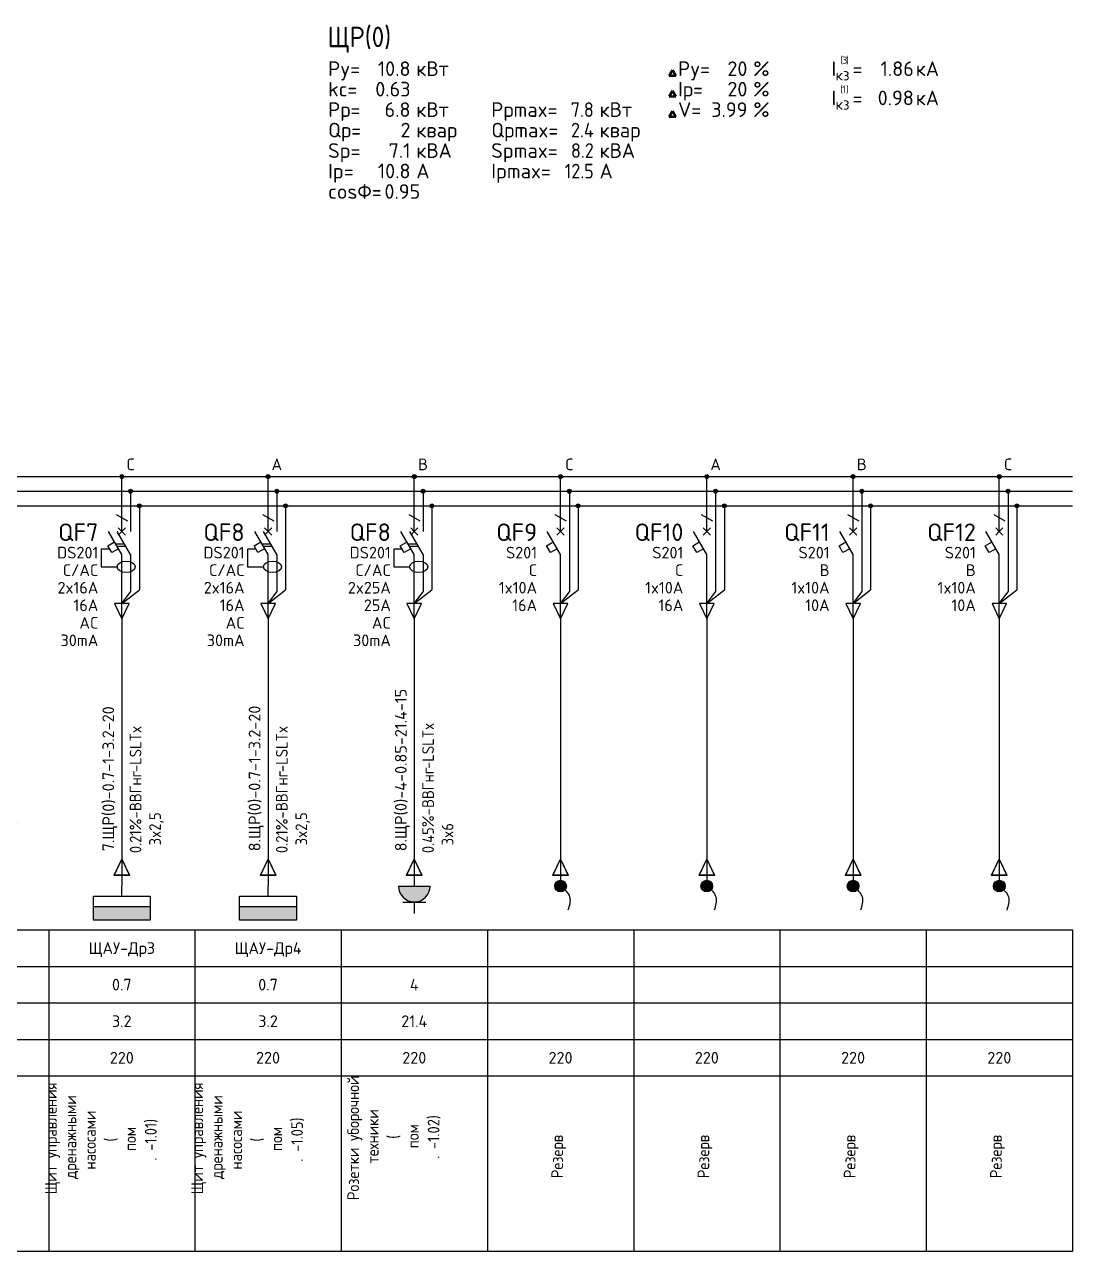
# Model space of a CAD drawing. Header units: millimetres. Extents: x -100 to 776, y -1250 to 875.
# Drawn here: x 195.9 to 375, y -250 to -40.2 of the extents above; entities that cross this region are included whole.
import ezdxf
from ezdxf.enums import TextEntityAlignment as Align

# ---------------------------------------------------------------- set-up
doc = ezdxf.new("R2010")
doc.units = ezdxf.units.MM
for name, color, linetype in [('Автомат защитный', 7, 'Continuous'), ('Принципиальная схема КТП -для ОДНОЛИНЕЙКИ', 7, 'Continuous'), ('ПРОВОДНИКИ', 7, 'Continuous')]:
    doc.layers.add(name, color=color, linetype=linetype)
doc.layers.add('ЭС АВ', color=7, linetype='Continuous', lineweight=18)
doc.layers.add('ЭС рамка', color=7, linetype='Continuous', lineweight=18)
doc.styles.add('GOST A', font='isocpeur.ttf', dxfattribs={"width": 0.9})

# ---------------------------------------------------------------- blocks, each defined once
blk = doc.blocks.new('DBData')
at = {"lineweight": 50}
for p, q in [((56.09, 21), (56.65, 21.97)), ((56.09, 21), (57.21, 21)), ((57.21, 21), (56.65, 21.97)), ((56.09, 17.5), (56.65, 18.47)), ((56.09, 17.5), (57.21, 17.5)), ((57.21, 17.5), (56.65, 18.47)), ((56.09, 14), (56.65, 14.97)), ((57.21, 14), (56.65, 14.97)), ((56.09, 14), (57.21, 14))]:
    blk.add_line(p, q, dxfattribs=at)
at = {"style": 'GOST A'}
for s, height, p in [('Py=', 2.5, (-2.23, 21)), ('кВт', 2.5, (12.85, 21)), ('Py=', 2.5, (57.59, 21)), ('%%%', 2.5, (70.44, 21)), ('I', 2.5, (83.82, 21)), ('(', 1.25, (85.3, 23.08)), ('3', 1.25, (85.64, 23.08)), (')', 1.25, (86.31, 23.08)), ('кА', 2.5, (98.22, 21)), ('кз', 1.875, (84.49, 20.23)), ('=', 2.5, (87.41, 21)), ('kc=', 2.5, (-2.23, 17.5)), ('Iр=', 2.5, (57.59, 17.5)), ('%%%', 2.5, (70.44, 17.5)), ('(', 1.25, (85.3, 18.08)), ('1', 1.25, (85.64, 18.09)), (')', 1.25, (86.31, 18.08)), ('I', 2.5, (83.82, 16)), ('кз', 1.875, (84.49, 15.23)), ('=', 2.5, (87.41, 16)), ('кА', 2.5, (98.22, 16)), ('Pр=', 2.5, (-2.23, 14)), ('кВт', 2.5, (12.85, 14)), ('Pрmax=', 2.5, (25.66, 14)), ('кВт', 2.5, (44.17, 14)), ('V=', 2.5, (57.59, 14)), ('%%%', 2.5, (70.44, 14)), ('Qр=', 2.5, (-2.23, 10.5)), ('Qрmax=', 2.5, (25.66, 10.5)), ('квар', 2.5, (12.85, 10.5)), ('квар', 2.5, (44.17, 10.5)), ('Sp=', 2.5, (-2.23, 7)), ('кВА', 2.5, (12.85, 7)), ('Spmax=', 2.5, (25.66, 7)), ('кВА', 2.5, (44.17, 7)), ('Ip=', 2.5, (-2.23, 3.5)), ('А', 2.5, (12.85, 3.5)), ('Ipmax=', 2.5, (25.66, 3.5)), ('А', 2.5, (44.17, 3.5)), ('cosФ=', 2.5, (-2.23, 0))]:
    blk.add_text(s, height=height, dxfattribs=at).set_placement(p)
at = {"style": 'GOST A', "width": 0.9}
blk.add_attdef('DBNAME', (-2.32, 25.93), '', height=3.5, dxfattribs=at)
at = {"style": 'GOST A'}
for tag, p in [('INSTALLEDACTIVEPOWER', (11.85, 21)), ('DPY', (69.44, 21)), ('CURRENT3', (97.89, 21)), ('MAXFACTOR', (11.85, 17.5)), ('DIR', (69.44, 17.5)), ('CURRENT1', (97.89, 16)), ('RATEDACTIVEPOWER', (11.85, 14)), ('VOLTAGE', (69.44, 14)), ('RATEDREACTIVEPOWER', (11.85, 10.5)), ('RATEDFULLPOWER', (11.85, 7)), ('RATEDCURRENT', (11.85, 3.5))]:
    blk.add_attdef(tag, text='', height=2.5, dxfattribs=at).set_placement(p, align=Align.RIGHT)
at = {"lineweight": 0, "style": 'GOST A', "width": 0.9}
for tag, p in [('RATEDACTIVEPOWERMAX', (43.18, 14)), ('RATEDREACTIVEPOWERMAX', (43.18, 10.5)), ('RATEDFULLPOWERMAX', (43.18, 7)), ('RATEDCURRENTMAX', (43.18, 3.49))]:
    blk.add_attdef(tag, text='', height=2.5, dxfattribs=at).set_placement(p, align=Align.RIGHT)
at = {"style": 'GOST A'}
blk.add_attdef('POWERFACTOR', (7.4, 0), '', height=2.5, dxfattribs=at)
blk = doc.blocks.new('*U23')
h = blk.add_hatch(color=256)
h.dxf.hatch_style = 1
edge = h.paths.add_edge_path()
edge.add_ellipse((12.5, 132.5), major_axis=(0, 0.333), ratio=1, start_angle=0, end_angle=360)
h = blk.add_hatch(color=256)
h.dxf.hatch_style = 1
edge = h.paths.add_edge_path()
edge.add_ellipse((14, 130), major_axis=(0, 0.333), ratio=1, start_angle=0, end_angle=360)
h = blk.add_hatch(color=256)
h.dxf.hatch_style = 1
edge = h.paths.add_edge_path()
edge.add_ellipse((15.5, 127.5), major_axis=(0, 0.333), ratio=1, start_angle=0, end_angle=360)
at = {"lineweight": 30}
for p, q in [((14, 129.67), (14, 123.11)), ((15.5, 127.17), (15.5, 113.13)), ((11.44, 121), (12.94, 121)), ((11.68, 120.58), (13.18, 120.58)), ((14, 119.17), (14, 112.8)), ((0, 55), (25, 55)), ((0, 55), (0, 0)), ((25, 55), (25, 0)), ((0, 48.75), (25, 48.75)), ((0, 42.5), (25, 42.5)), ((0, 36.25), (25, 36.25))]:
    blk.add_line(p, q, dxfattribs=at)
at = {"layer": 'Автомат защитный', "lineweight": 30}
for p, q in [((12.5, 123.11), (12.5, 132.17)), ((11.54, 126.04), (13.46, 124.93)), ((12.5, 119.17), (10.22, 123.11)), ((14, 119.17), (11.72, 123.11)), ((10.43, 120.08), (8.99, 120.08)), ((8.99, 120.08), (8.99, 117.08)), ((10.1, 120.66), (11.26, 121.32)), ((10.77, 119.5), (10.1, 120.66)), ((11.92, 120.17), (10.77, 119.5)), ((12.5, 108.54), (12.5, 119.17)), ((8.99, 117.08), (11.7, 117.08))]:
    blk.add_line(p, q, dxfattribs=at)
blk.add_ellipse((12.5, 132.5), major_axis=(0, 0.333), ratio=1, start_param=-1.570796, end_param=4.712389, dxfattribs=at)
at = {"layer": 'Автомат защитный', "lineweight": 30, "extrusion": (0, 0, -1)}
blk.add_ellipse((13.25, 117.08), major_axis=(1.55, 0), ratio=0.633538, start_param=-1.570796, end_param=4.712389, dxfattribs=at)
at = {"layer": 'Принципиальная схема КТП -для ОДНОЛИНЕЙКИ', "lineweight": 30}
for p, q in [((12.5, 108.54), (12.5, 99.73)), ((11.19, 64.32), (12.5, 67.06)), ((12.5, 67.06), (13.81, 64.32)), ((13.81, 64.32), (11.19, 64.32)), ((12.5, 64.32), (12.5, 62.5))]:
    blk.add_line(p, q, dxfattribs=at)
at = {"layer": 'ПРОВОДНИКИ', "lineweight": 30}
for p, q in [((12.5, 110.81), (15.5, 113.13)), ((12.5, 110.81), (14, 112.8)), ((13.75, 110.81), (11.25, 110.81)), ((11.25, 110.81), (12.5, 108.2)), ((12.5, 108.2), (13.75, 110.81)), ((11.19, 64.31), (12.5, 67.06)), ((12.5, 67.06), (13.81, 64.31)), ((13.81, 64.31), (11.19, 64.31))]:
    blk.add_line(p, q, dxfattribs=at)
at = {"layer": 'ПРОВОДНИКИ', "lineweight": 30, "ltscale": 100}
blk.add_line((12.5, 99.73), (12.5, 64.32), dxfattribs=at)
at = {"layer": 'ПРОВОДНИКИ', "color": 7, "linetype": 'Continuous', "lineweight": 30}
for centre in [(14, 130), (15.5, 127.5), (15.5, 127.5)]:
    blk.add_ellipse(centre, major_axis=(0, 0.333), ratio=1, start_param=-1.570796, end_param=4.712389, dxfattribs=at)
at = {"layer": 'ЭС АВ', "color": 7, "lineweight": 30}
for q in [(11.88, 123.74), (11.88, 122.49), (13.12, 123.74), (13.12, 122.49)]:
    blk.add_line((12.5, 123.11), q, dxfattribs=at)
at = {"layer": 'ЭС рамка', "color": 7, "linetype": 'Continuous', "lineweight": 30}
for p, q in [((0, 132.5), (12.17, 132.5)), ((12.83, 132.5), (25, 132.5))]:
    blk.add_line(p, q, dxfattribs=at)
at = {"layer": 'ЭС рамка', "color": 5, "linetype": 'Continuous', "lineweight": 30}
for p, q in [((0, 130), (13.67, 130)), ((14.33, 130), (25, 130))]:
    blk.add_line(p, q, dxfattribs=at)
at = {"layer": 'ЭС рамка', "color": 94, "linetype": 'Continuous', "lineweight": 30}
for p, q in [((0, 127.5), (15.17, 127.5)), ((15.83, 127.5), (25, 127.5))]:
    blk.add_line(p, q, dxfattribs=at)
at = {"layer": 'ЭС рамка', "lineweight": 30}
for p, q in [((25, 30), (0, 30)), ((25, 0), (0, 0))]:
    blk.add_line(p, q, dxfattribs=at)
at = {"style": 'GOST A'}
for tag, p in [('LABEL', (12.5, 51.88)), ('INSTALLEDPOWER', (12.5, 45.63)), ('CURRENT', (12.5, 39.37)), ('VOLTAGE', (12.5, 33.13))]:
    blk.add_attdef(tag, text='', height=2, dxfattribs=at).set_placement(p, align=Align.MIDDLE_CENTER)
blk.add_attdef('TEXT', text='', height=2, rotation=90, dxfattribs=at).set_placement((12.5, 15), align=Align.MIDDLE_CENTER)
at = {"layer": 'Автомат защитный', "style": 'GOST A'}
blk.add_attdef('PHASE', text='', height=2, dxfattribs=at).set_placement((14, 134.59), align=Align.MIDDLE_CENTER)
for tag, height, p in [('NUMBER', 3, (8.49, 122.99)), ('SWITCHTYPE', 2, (8.49, 119.5)), ('SWITCHRELEASE', 2, (8.49, 116.5)), ('SWITCHNOMINALCURRENT', 2, (8.49, 113.5)), ('SWITCHRELEASECURRENT', 2, (8.49, 110.5)), ('RCDTYPE', 2, (8.49, 107.5)), ('RCDSETPOINT', 2, (8.49, 104.5))]:
    blk.add_attdef(tag, text='', height=height, dxfattribs=at).set_placement(p, align=Align.MIDDLE_RIGHT)
blk.add_attdef('LINE_A', text='', height=2, rotation=90, dxfattribs=at).set_placement((10.19, 68.43), align=Align.MIDDLE_LEFT)
blk.add_attdef('LINE_B', text='', height=2, rotation=90, dxfattribs=at).set_placement((13.85, 68.43), align=Align.TOP_LEFT)
blk = doc.blocks.new('*U15')
h = blk.add_hatch(color=256)
h.dxf.hatch_style = 1
h.paths.add_polyline_path([(-4.86, -3.51), (-4.86, -5.83), (4.86, -5.83), (4.86, -3.51)])
at = {"linetype": 'ByBlock', "lineweight": 30}
blk.add_line((0, -1.75), (0, 0), dxfattribs=at)
at = {"lineweight": 30}
blk.add_line((-4.86, -3.51), (4.86, -3.51), dxfattribs=at)
at = {"linetype": 'ByBlock', "lineweight": 30}
blk.add_lwpolyline([(-4.86, -1.75), (4.86, -1.75), (4.86, -5.83), (-4.86, -5.83)], close=True, dxfattribs=at)
blk = doc.blocks.new('*U24')
at = {"linetype": 'ByBlock', "lineweight": 30, "ltscale": 0.01}
h = blk.add_hatch(color=256, dxfattribs=at)
h.dxf.hatch_style = 1
h.paths.add_polyline_path([(2.72, -0.02), (-2.73, -0.02, 1)])
at = {"linetype": 'ByBlock', "lineweight": 30}
blk.add_line((-2.73, -0.02), (2.72, -0.02), dxfattribs=at)
at = {"linetype": 'ByBlock', "lineweight": 30, "ltscale": 200}
for p, q in [((-1.98, -2.75), (0, -2.75)), ((0, -2.75), (0, -4.73)), ((0, -2.75), (1.98, -2.75))]:
    blk.add_line(p, q, dxfattribs=at)
blk.add_arc((0, -0.02), 2.72, 180, 0, dxfattribs=at)
blk = doc.blocks.new('*U18')
h = blk.add_hatch(color=256)
h.dxf.hatch_style = 1
edge = h.paths.add_edge_path()
edge.add_ellipse((12.5, 132.5), major_axis=(0, 0.333), ratio=1, start_angle=0, end_angle=360)
h = blk.add_hatch(color=256)
h.dxf.hatch_style = 1
edge = h.paths.add_edge_path()
edge.add_ellipse((14, 130), major_axis=(0, 0.333), ratio=1, start_angle=0, end_angle=360)
h = blk.add_hatch(color=256)
h.dxf.hatch_style = 1
edge = h.paths.add_edge_path()
edge.add_ellipse((15.5, 127.5), major_axis=(0, 0.333), ratio=1, start_angle=0, end_angle=360)
at = {"lineweight": 30}
for p, q in [((14, 129.67), (14, 123.11)), ((15.5, 127.17), (15.5, 113.13)), ((14, 123.11), (14, 112.8)), ((0, 55), (25, 55)), ((0, 55), (0, 0)), ((25, 55), (25, 0)), ((0, 48.75), (25, 48.75)), ((0, 42.5), (25, 42.5)), ((0, 36.25), (25, 36.25))]:
    blk.add_line(p, q, dxfattribs=at)
at = {"layer": 'Автомат защитный', "lineweight": 30}
for p, q in [((12.5, 123.11), (12.5, 132.17)), ((11.54, 126.04), (13.46, 124.93)), ((12.5, 119.17), (10.22, 123.11)), ((10.1, 120.66), (11.26, 121.32)), ((10.77, 119.5), (10.1, 120.66)), ((11.92, 120.17), (10.77, 119.5)), ((12.5, 108.54), (12.5, 119.17))]:
    blk.add_line(p, q, dxfattribs=at)
blk.add_ellipse((12.5, 132.5), major_axis=(0, 0.333), ratio=1, start_param=-1.570796, end_param=4.712389, dxfattribs=at)
at = {"layer": 'Принципиальная схема КТП -для ОДНОЛИНЕЙКИ', "lineweight": 30}
for p, q in [((12.5, 108.54), (12.5, 99.73)), ((11.19, 64.32), (12.5, 67.06)), ((12.5, 67.06), (13.81, 64.32)), ((13.81, 64.32), (11.19, 64.32)), ((12.5, 64.32), (12.5, 62.5))]:
    blk.add_line(p, q, dxfattribs=at)
at = {"layer": 'ПРОВОДНИКИ', "lineweight": 30}
for p, q in [((12.5, 110.81), (15.5, 113.13)), ((12.5, 110.81), (14, 112.8)), ((13.75, 110.81), (11.25, 110.81)), ((11.25, 110.81), (12.5, 108.2)), ((12.5, 108.2), (13.75, 110.81)), ((11.19, 64.31), (12.5, 67.06)), ((12.5, 67.06), (13.81, 64.31)), ((13.81, 64.31), (11.19, 64.31))]:
    blk.add_line(p, q, dxfattribs=at)
at = {"layer": 'ПРОВОДНИКИ', "lineweight": 30, "ltscale": 100}
blk.add_line((12.5, 99.73), (12.5, 64.32), dxfattribs=at)
at = {"layer": 'ПРОВОДНИКИ', "color": 7, "linetype": 'Continuous', "lineweight": 30}
for centre in [(14, 130), (15.5, 127.5), (15.5, 127.5)]:
    blk.add_ellipse(centre, major_axis=(0, 0.333), ratio=1, start_param=-1.570796, end_param=4.712389, dxfattribs=at)
at = {"layer": 'ЭС АВ', "color": 7, "lineweight": 30}
for q in [(11.88, 123.74), (11.88, 122.49), (13.12, 123.74), (13.12, 122.49)]:
    blk.add_line((12.5, 123.11), q, dxfattribs=at)
at = {"layer": 'ЭС рамка', "color": 7, "linetype": 'Continuous', "lineweight": 30}
for p, q in [((0, 132.5), (12.17, 132.5)), ((12.83, 132.5), (25, 132.5))]:
    blk.add_line(p, q, dxfattribs=at)
at = {"layer": 'ЭС рамка', "color": 5, "linetype": 'Continuous', "lineweight": 30}
for p, q in [((0, 130), (13.67, 130)), ((14.33, 130), (25, 130))]:
    blk.add_line(p, q, dxfattribs=at)
at = {"layer": 'ЭС рамка', "color": 94, "linetype": 'Continuous', "lineweight": 30}
for p, q in [((0, 127.5), (15.17, 127.5)), ((15.83, 127.5), (25, 127.5))]:
    blk.add_line(p, q, dxfattribs=at)
at = {"layer": 'ЭС рамка', "lineweight": 30}
for p, q in [((25, 30), (0, 30)), ((25, 0), (0, 0))]:
    blk.add_line(p, q, dxfattribs=at)
at = {"style": 'GOST A'}
for tag, p in [('LABEL', (12.5, 51.88)), ('INSTALLEDPOWER', (12.5, 45.63)), ('CURRENT', (12.5, 39.37)), ('VOLTAGE', (12.5, 33.13))]:
    blk.add_attdef(tag, text='', height=2, dxfattribs=at).set_placement(p, align=Align.MIDDLE_CENTER)
blk.add_attdef('TEXT', text='', height=2, rotation=90, dxfattribs=at).set_placement((12.5, 15), align=Align.MIDDLE_CENTER)
at = {"layer": 'Автомат защитный', "style": 'GOST A'}
blk.add_attdef('PHASE', text='', height=2, dxfattribs=at).set_placement((14, 134.59), align=Align.MIDDLE_CENTER)
for tag, height, p in [('NUMBER', 3, (8.49, 122.99)), ('SWITCHTYPE', 2, (8.49, 119.5)), ('SWITCHRELEASE', 2, (8.49, 116.5)), ('SWITCHNOMINALCURRENT', 2, (8.49, 113.5)), ('SWITCHRELEASECURRENT', 2, (8.49, 110.5)), ('RCDTYPE', 2, (8.49, 107.5)), ('RCDSETPOINT', 2, (8.49, 104.5))]:
    blk.add_attdef(tag, text='', height=height, dxfattribs=at).set_placement(p, align=Align.MIDDLE_RIGHT)
blk.add_attdef('LINE_A', text='', height=2, rotation=90, dxfattribs=at).set_placement((10.19, 68.43), align=Align.MIDDLE_LEFT)
blk.add_attdef('LINE_B', text='', height=2, rotation=90, dxfattribs=at).set_placement((13.85, 68.43), align=Align.TOP_LEFT)
blk = doc.blocks.new('*U22')
at = {"linetype": 'ByBlock', "lineweight": 30}
h = blk.add_hatch(color=256, dxfattribs=at)
h.paths.add_polyline_path([(-0.4, 0.9, -0.414214), (0.92, 0.37), (0, -0.02)])
h.paths.add_polyline_path([(0.92, 0.37, -0.101228), (1, -0.02, -0.30039), (0.39, -0.94), (0, -0.02)])
h.paths.add_polyline_path([(-0.4, 0.9), (0.39, -0.94, -0.538), (-1, -0.02, -0.30039)])
blk.add_circle((0, -0.02), 1, dxfattribs=at)
blk.add_spline([(0, 0), (1.55, -1.88), (1.27, -4.16)], degree=3, dxfattribs=at)

msp = doc.modelspace()

# ---------------------------------------------------------------- block references
at = {"lineweight": 0}
msp.add_blockref('DBData', (250, -70), dxfattribs=at).add_auto_attribs({'INSTALLEDACTIVEPOWER': '10.8', 'MAXFACTOR': '0.63', 'RATEDACTIVEPOWER': '6.8', 'RATEDREACTIVEPOWER': '2', 'RATEDFULLPOWER': '7.1', 'RATEDCURRENT': '10.8', 'POWERFACTOR': '0.95', 'CURRENT1': '0.98', 'CURRENT3': '1.86', 'DIR': '20', 'VOLTAGE': '3.99', 'DPY': '20', 'DBNAME': 'ЩР(0)', 'RATEDREACTIVEPOWERMAX': '2.4', 'RATEDACTIVEPOWERMAX': '7.8', 'RATEDFULLPOWERMAX': '8.2', 'RATEDCURRENTMAX': '12.5'})
ref = msp.add_blockref('*U23', (175, -250), dxfattribs=at)
ref.add_attrib('LABEL', 'ЩАУ-Др2', dxfattribs={"height": 2, "style": 'GOST A'}).set_placement((187.5, -198.125), align=Align.MIDDLE_CENTER)
ref.add_attrib('INSTALLEDPOWER', '0.7', dxfattribs={"height": 2, "style": 'GOST A'}).set_placement((187.5, -204.375), align=Align.MIDDLE_CENTER)
ref.add_attrib('CURRENT', '3.2', dxfattribs={"height": 2, "style": 'GOST A'}).set_placement((187.5, -210.625), align=Align.MIDDLE_CENTER)
ref.add_attrib('VOLTAGE', '220', dxfattribs={"height": 2, "style": 'GOST A'}).set_placement((187.5, -216.875), align=Align.MIDDLE_CENTER)
ref.add_attrib('LINE_A', '6.ЩР(0)-0.7-1-3.2-15', dxfattribs={"layer": 'Автомат защитный', "height": 2, "rotation": 90, "style": 'GOST A'}).set_placement((185.194, -181.572), align=Align.MIDDLE_LEFT)
ref.add_attrib('LINE_B_001', '0.16%%%-', (190.852, -181.881), dxfattribs={"layer": 'Автомат защитный', "height": 2, "rotation": 90, "style": 'GOST A', "width": 0.9})
ref.add_attrib('PHASE', 'B', dxfattribs={"layer": 'Автомат защитный', "height": 2, "style": 'GOST A'}).set_placement((189, -115.409), align=Align.MIDDLE_CENTER)
ref.add_attrib('NUMBER', 'QF6', dxfattribs={"layer": 'Автомат защитный', "height": 3, "style": 'GOST A'}).set_placement((183.489, -127.013), align=Align.MIDDLE_RIGHT)
ref.add_attrib('SWITCHTYPE', 'DS201', dxfattribs={"layer": 'Автомат защитный', "height": 2, "style": 'GOST A'}).set_placement((183.489, -130.5), align=Align.MIDDLE_RIGHT)
ref.add_attrib('SWITCHRELEASE', 'С/AC', dxfattribs={"layer": 'Автомат защитный', "height": 2, "style": 'GOST A'}).set_placement((183.489, -133.5), align=Align.MIDDLE_RIGHT)
ref.add_attrib('SWITCHNOMINALCURRENT', '2x16А', dxfattribs={"layer": 'Автомат защитный', "height": 2, "style": 'GOST A'}).set_placement((183.489, -136.5), align=Align.MIDDLE_RIGHT)
ref.add_attrib('SWITCHRELEASECURRENT', '16А', dxfattribs={"layer": 'Автомат защитный', "height": 2, "style": 'GOST A'}).set_placement((183.489, -139.5), align=Align.MIDDLE_RIGHT)
ref.add_attrib('RCDSETPOINT', '30mA', dxfattribs={"layer": 'Автомат защитный', "height": 2, "style": 'GOST A'}).set_placement((183.489, -145.5), align=Align.MIDDLE_RIGHT)
ref.add_attrib('RCDTYPE', 'AC', dxfattribs={"layer": 'Автомат защитный', "height": 2, "style": 'GOST A'}).set_placement((183.489, -142.5), align=Align.MIDDLE_RIGHT)
ref.add_attrib('TEXT_001', 'Щит управления', (176.391, -240.224), dxfattribs={"height": 2, "rotation": 90, "style": 'GOST A', "width": 0.9})
ref.add_attrib('LINE_B_002', 'ВВГнг', (190.852, -174.681), dxfattribs={"layer": 'Автомат защитный', "height": 2, "rotation": 90, "style": 'GOST A', "width": 0.9})
ref.add_attrib('LINE_B_003', '-LSLTx', (190.852, -168.021), dxfattribs={"layer": 'Автомат защитный', "height": 2, "rotation": 90, "style": 'GOST A', "width": 0.9})
ref.add_attrib('LINE_B_004', ' 3x2,5', (194.185, -181.701), dxfattribs={"layer": 'Автомат защитный', "height": 2, "rotation": 90, "style": 'GOST A', "width": 0.9})
ref.add_attrib('TEXT_002', 'дренажными', (179.725, -237.614), dxfattribs={"height": 2, "rotation": 90, "style": 'GOST A', "width": 0.9})
ref.add_attrib('TEXT_003', 'насосами', (183.058, -235.994), dxfattribs={"height": 2, "rotation": 90, "style": 'GOST A', "width": 0.9})
ref.add_attrib('TEXT_004', '(', (186.591, -231.224), dxfattribs={"height": 2, "rotation": 90, "style": 'GOST A', "width": 0.9})
ref.add_attrib('TEXT_005', 'пом', (189.925, -232.844), dxfattribs={"height": 2, "rotation": 90, "style": 'GOST A', "width": 0.9})
ref.add_attrib('TEXT_006', '. -1.03)', (193.458, -234.644), dxfattribs={"height": 2, "rotation": 90, "style": 'GOST A', "width": 0.9})
ref = msp.add_blockref('*U23', (200, -250), dxfattribs=at)
ref.add_attrib('LABEL', 'ЩАУ-Др3', dxfattribs={"height": 2, "style": 'GOST A'}).set_placement((212.5, -198.125), align=Align.MIDDLE_CENTER)
ref.add_attrib('INSTALLEDPOWER', '0.7', dxfattribs={"height": 2, "style": 'GOST A'}).set_placement((212.5, -204.375), align=Align.MIDDLE_CENTER)
ref.add_attrib('CURRENT', '3.2', dxfattribs={"height": 2, "style": 'GOST A'}).set_placement((212.5, -210.625), align=Align.MIDDLE_CENTER)
ref.add_attrib('VOLTAGE', '220', dxfattribs={"height": 2, "style": 'GOST A'}).set_placement((212.5, -216.875), align=Align.MIDDLE_CENTER)
ref.add_attrib('LINE_A', '7.ЩР(0)-0.7-1-3.2-20', dxfattribs={"layer": 'Автомат защитный', "height": 2, "rotation": 90, "style": 'GOST A'}).set_placement((210.194, -181.572), align=Align.MIDDLE_LEFT)
ref.add_attrib('LINE_B_001', '0.21%%%-', (215.852, -181.881), dxfattribs={"layer": 'Автомат защитный', "height": 2, "rotation": 90, "style": 'GOST A', "width": 0.9})
ref.add_attrib('PHASE', 'C', dxfattribs={"layer": 'Автомат защитный', "height": 2, "style": 'GOST A'}).set_placement((214, -115.409), align=Align.MIDDLE_CENTER)
ref.add_attrib('NUMBER', 'QF7', dxfattribs={"layer": 'Автомат защитный', "height": 3, "style": 'GOST A'}).set_placement((208.489, -127.013), align=Align.MIDDLE_RIGHT)
ref.add_attrib('SWITCHTYPE', 'DS201', dxfattribs={"layer": 'Автомат защитный', "height": 2, "style": 'GOST A'}).set_placement((208.489, -130.5), align=Align.MIDDLE_RIGHT)
ref.add_attrib('SWITCHRELEASE', 'С/AC', dxfattribs={"layer": 'Автомат защитный', "height": 2, "style": 'GOST A'}).set_placement((208.489, -133.5), align=Align.MIDDLE_RIGHT)
ref.add_attrib('SWITCHNOMINALCURRENT', '2x16А', dxfattribs={"layer": 'Автомат защитный', "height": 2, "style": 'GOST A'}).set_placement((208.489, -136.5), align=Align.MIDDLE_RIGHT)
ref.add_attrib('SWITCHRELEASECURRENT', '16А', dxfattribs={"layer": 'Автомат защитный', "height": 2, "style": 'GOST A'}).set_placement((208.489, -139.5), align=Align.MIDDLE_RIGHT)
ref.add_attrib('RCDSETPOINT', '30mA', dxfattribs={"layer": 'Автомат защитный', "height": 2, "style": 'GOST A'}).set_placement((208.489, -145.5), align=Align.MIDDLE_RIGHT)
ref.add_attrib('RCDTYPE', 'AC', dxfattribs={"layer": 'Автомат защитный', "height": 2, "style": 'GOST A'}).set_placement((208.489, -142.5), align=Align.MIDDLE_RIGHT)
ref.add_attrib('TEXT_001', 'Щит управления', (201.391, -240.224), dxfattribs={"height": 2, "rotation": 90, "style": 'GOST A', "width": 0.9})
ref.add_attrib('LINE_B_002', 'ВВГнг', (215.852, -174.681), dxfattribs={"layer": 'Автомат защитный', "height": 2, "rotation": 90, "style": 'GOST A', "width": 0.9})
ref.add_attrib('LINE_B_003', '-LSLTx', (215.852, -168.021), dxfattribs={"layer": 'Автомат защитный', "height": 2, "rotation": 90, "style": 'GOST A', "width": 0.9})
ref.add_attrib('LINE_B_004', ' 3x2,5', (219.185, -181.701), dxfattribs={"layer": 'Автомат защитный', "height": 2, "rotation": 90, "style": 'GOST A', "width": 0.9})
ref.add_attrib('TEXT_002', 'дренажными', (204.725, -237.614), dxfattribs={"height": 2, "rotation": 90, "style": 'GOST A', "width": 0.9})
ref.add_attrib('TEXT_003', 'насосами', (208.058, -235.994), dxfattribs={"height": 2, "rotation": 90, "style": 'GOST A', "width": 0.9})
ref.add_attrib('TEXT_004', '(', (211.591, -231.224), dxfattribs={"height": 2, "rotation": 90, "style": 'GOST A', "width": 0.9})
ref.add_attrib('TEXT_005', 'пом', (214.925, -232.844), dxfattribs={"height": 2, "rotation": 90, "style": 'GOST A', "width": 0.9})
ref.add_attrib('TEXT_006', '. -1.01)', (218.458, -234.464), dxfattribs={"height": 2, "rotation": 90, "style": 'GOST A', "width": 0.9})
ref = msp.add_blockref('*U23', (225, -250), dxfattribs=at)
ref.add_attrib('LABEL', 'ЩАУ-Др4', dxfattribs={"height": 2, "style": 'GOST A'}).set_placement((237.5, -198.125), align=Align.MIDDLE_CENTER)
ref.add_attrib('INSTALLEDPOWER', '0.7', dxfattribs={"height": 2, "style": 'GOST A'}).set_placement((237.5, -204.375), align=Align.MIDDLE_CENTER)
ref.add_attrib('CURRENT', '3.2', dxfattribs={"height": 2, "style": 'GOST A'}).set_placement((237.5, -210.625), align=Align.MIDDLE_CENTER)
ref.add_attrib('VOLTAGE', '220', dxfattribs={"height": 2, "style": 'GOST A'}).set_placement((237.5, -216.875), align=Align.MIDDLE_CENTER)
ref.add_attrib('LINE_A', '8.ЩР(0)-0.7-1-3.2-20', dxfattribs={"layer": 'Автомат защитный', "height": 2, "rotation": 90, "style": 'GOST A'}).set_placement((235.194, -181.572), align=Align.MIDDLE_LEFT)
ref.add_attrib('LINE_B_001', '0.21%%%-', (240.852, -181.881), dxfattribs={"layer": 'Автомат защитный', "height": 2, "rotation": 90, "style": 'GOST A', "width": 0.9})
ref.add_attrib('PHASE', 'A', dxfattribs={"layer": 'Автомат защитный', "height": 2, "style": 'GOST A'}).set_placement((239, -115.409), align=Align.MIDDLE_CENTER)
ref.add_attrib('NUMBER', 'QF8', dxfattribs={"layer": 'Автомат защитный', "height": 3, "style": 'GOST A'}).set_placement((233.489, -127.013), align=Align.MIDDLE_RIGHT)
ref.add_attrib('SWITCHTYPE', 'DS201', dxfattribs={"layer": 'Автомат защитный', "height": 2, "style": 'GOST A'}).set_placement((233.489, -130.5), align=Align.MIDDLE_RIGHT)
ref.add_attrib('SWITCHRELEASE', 'С/AC', dxfattribs={"layer": 'Автомат защитный', "height": 2, "style": 'GOST A'}).set_placement((233.489, -133.5), align=Align.MIDDLE_RIGHT)
ref.add_attrib('SWITCHNOMINALCURRENT', '2x16А', dxfattribs={"layer": 'Автомат защитный', "height": 2, "style": 'GOST A'}).set_placement((233.489, -136.5), align=Align.MIDDLE_RIGHT)
ref.add_attrib('SWITCHRELEASECURRENT', '16А', dxfattribs={"layer": 'Автомат защитный', "height": 2, "style": 'GOST A'}).set_placement((233.489, -139.5), align=Align.MIDDLE_RIGHT)
ref.add_attrib('RCDSETPOINT', '30mA', dxfattribs={"layer": 'Автомат защитный', "height": 2, "style": 'GOST A'}).set_placement((233.489, -145.5), align=Align.MIDDLE_RIGHT)
ref.add_attrib('RCDTYPE', 'AC', dxfattribs={"layer": 'Автомат защитный', "height": 2, "style": 'GOST A'}).set_placement((233.489, -142.5), align=Align.MIDDLE_RIGHT)
ref.add_attrib('TEXT_001', 'Щит управления', (226.391, -240.224), dxfattribs={"height": 2, "rotation": 90, "style": 'GOST A', "width": 0.9})
ref.add_attrib('LINE_B_002', 'ВВГнг', (240.852, -174.681), dxfattribs={"layer": 'Автомат защитный', "height": 2, "rotation": 90, "style": 'GOST A', "width": 0.9})
ref.add_attrib('LINE_B_003', '-LSLTx', (240.852, -168.021), dxfattribs={"layer": 'Автомат защитный', "height": 2, "rotation": 90, "style": 'GOST A', "width": 0.9})
ref.add_attrib('LINE_B_004', ' 3x2,5', (244.185, -181.701), dxfattribs={"layer": 'Автомат защитный', "height": 2, "rotation": 90, "style": 'GOST A', "width": 0.9})
ref.add_attrib('TEXT_002', 'дренажными', (229.725, -237.614), dxfattribs={"height": 2, "rotation": 90, "style": 'GOST A', "width": 0.9})
ref.add_attrib('TEXT_003', 'насосами', (233.058, -235.994), dxfattribs={"height": 2, "rotation": 90, "style": 'GOST A', "width": 0.9})
ref.add_attrib('TEXT_004', '(', (236.591, -231.224), dxfattribs={"height": 2, "rotation": 90, "style": 'GOST A', "width": 0.9})
ref.add_attrib('TEXT_005', 'пом', (239.925, -232.844), dxfattribs={"height": 2, "rotation": 90, "style": 'GOST A', "width": 0.9})
ref.add_attrib('TEXT_006', '. -1.05)', (243.458, -234.644), dxfattribs={"height": 2, "rotation": 90, "style": 'GOST A', "width": 0.9})
ref = msp.add_blockref('*U23', (250, -250), dxfattribs=at)
ref.add_attrib('INSTALLEDPOWER', '4', dxfattribs={"height": 2, "style": 'GOST A'}).set_placement((262.5, -204.375), align=Align.MIDDLE_CENTER)
ref.add_attrib('CURRENT', '21.4', dxfattribs={"height": 2, "style": 'GOST A'}).set_placement((262.5, -210.625), align=Align.MIDDLE_CENTER)
ref.add_attrib('VOLTAGE', '220', dxfattribs={"height": 2, "style": 'GOST A'}).set_placement((262.5, -216.875), align=Align.MIDDLE_CENTER)
ref.add_attrib('LINE_A', '8.ЩР(0)-4-0.85-21.4-15', dxfattribs={"layer": 'Автомат защитный', "height": 2, "rotation": 90, "style": 'GOST A'}).set_placement((260.194, -181.572), align=Align.MIDDLE_LEFT)
ref.add_attrib('LINE_B_001', '0.45%%%-', (265.852, -181.881), dxfattribs={"layer": 'Автомат защитный', "height": 2, "rotation": 90, "style": 'GOST A', "width": 0.9})
ref.add_attrib('PHASE', 'B', dxfattribs={"layer": 'Автомат защитный', "height": 2, "style": 'GOST A'}).set_placement((264, -115.409), align=Align.MIDDLE_CENTER)
ref.add_attrib('NUMBER', 'QF8', dxfattribs={"layer": 'Автомат защитный', "height": 3, "style": 'GOST A'}).set_placement((258.489, -127.013), align=Align.MIDDLE_RIGHT)
ref.add_attrib('SWITCHTYPE', 'DS201', dxfattribs={"layer": 'Автомат защитный', "height": 2, "style": 'GOST A'}).set_placement((258.489, -130.5), align=Align.MIDDLE_RIGHT)
ref.add_attrib('SWITCHRELEASE', 'С/AC', dxfattribs={"layer": 'Автомат защитный', "height": 2, "style": 'GOST A'}).set_placement((258.489, -133.5), align=Align.MIDDLE_RIGHT)
ref.add_attrib('SWITCHNOMINALCURRENT', '2x25А', dxfattribs={"layer": 'Автомат защитный', "height": 2, "style": 'GOST A'}).set_placement((258.489, -136.5), align=Align.MIDDLE_RIGHT)
ref.add_attrib('SWITCHRELEASECURRENT', '25А', dxfattribs={"layer": 'Автомат защитный', "height": 2, "style": 'GOST A'}).set_placement((258.489, -139.5), align=Align.MIDDLE_RIGHT)
ref.add_attrib('RCDSETPOINT', '30mA', dxfattribs={"layer": 'Автомат защитный', "height": 2, "style": 'GOST A'}).set_placement((258.489, -145.5), align=Align.MIDDLE_RIGHT)
ref.add_attrib('RCDTYPE', 'AC', dxfattribs={"layer": 'Автомат защитный', "height": 2, "style": 'GOST A'}).set_placement((258.489, -142.5), align=Align.MIDDLE_RIGHT)
ref.add_attrib('TEXT_001', 'Розетки уборочной', (253.058, -241.227), dxfattribs={"height": 2, "rotation": 90, "style": 'GOST A', "width": 0.9})
ref.add_attrib('LINE_B_002', 'ВВГнг', (265.852, -174.141), dxfattribs={"layer": 'Автомат защитный', "height": 2, "rotation": 90, "style": 'GOST A', "width": 0.9})
ref.add_attrib('LINE_B_003', '-LSLTx', (265.852, -167.481), dxfattribs={"layer": 'Автомат защитный', "height": 2, "rotation": 90, "style": 'GOST A', "width": 0.9})
ref.add_attrib('LINE_B_004', ' 3x6', (269.185, -181.701), dxfattribs={"layer": 'Автомат защитный', "height": 2, "rotation": 90, "style": 'GOST A', "width": 0.9})
ref.add_attrib('TEXT_002', 'техники', (256.391, -234.972), dxfattribs={"height": 2, "rotation": 90, "style": 'GOST A', "width": 0.9})
ref.add_attrib('TEXT_003', '(', (259.925, -230.742), dxfattribs={"height": 2, "rotation": 90, "style": 'GOST A', "width": 0.9})
ref.add_attrib('TEXT_004', 'пом', (263.258, -232.362), dxfattribs={"height": 2, "rotation": 90, "style": 'GOST A', "width": 0.9})
ref.add_attrib('TEXT_005', '. -1.02)', (266.791, -234.162), dxfattribs={"height": 2, "rotation": 90, "style": 'GOST A', "width": 0.9})
ref = msp.add_blockref('*U18', (275, -250), dxfattribs=at)
ref.add_attrib('VOLTAGE', '220', dxfattribs={"height": 2, "style": 'GOST A'}).set_placement((287.5, -216.875), align=Align.MIDDLE_CENTER)
ref.add_attrib('PHASE', 'C', dxfattribs={"layer": 'Автомат защитный', "height": 2, "style": 'GOST A'}).set_placement((289, -115.409), align=Align.MIDDLE_CENTER)
ref.add_attrib('NUMBER', 'QF9', dxfattribs={"layer": 'Автомат защитный', "height": 3, "style": 'GOST A'}).set_placement((283.489, -127.013), align=Align.MIDDLE_RIGHT)
ref.add_attrib('SWITCHTYPE', 'S201', dxfattribs={"layer": 'Автомат защитный', "height": 2, "style": 'GOST A'}).set_placement((283.489, -130.5), align=Align.MIDDLE_RIGHT)
ref.add_attrib('SWITCHRELEASE', 'C', dxfattribs={"layer": 'Автомат защитный', "height": 2, "style": 'GOST A'}).set_placement((283.489, -133.5), align=Align.MIDDLE_RIGHT)
ref.add_attrib('SWITCHNOMINALCURRENT', '1x10А', dxfattribs={"layer": 'Автомат защитный', "height": 2, "style": 'GOST A'}).set_placement((283.489, -136.5), align=Align.MIDDLE_RIGHT)
ref.add_attrib('SWITCHRELEASECURRENT', '16А', dxfattribs={"layer": 'Автомат защитный', "height": 2, "style": 'GOST A'}).set_placement((283.489, -139.5), align=Align.MIDDLE_RIGHT)
ref.add_attrib('TEXT_001', 'Резерв', (287.915, -237.486), dxfattribs={"height": 2, "rotation": 90, "style": 'GOST A', "width": 0.9})
ref = msp.add_blockref('*U18', (300, -250), dxfattribs=at)
ref.add_attrib('VOLTAGE', '220', dxfattribs={"height": 2, "style": 'GOST A'}).set_placement((312.5, -216.875), align=Align.MIDDLE_CENTER)
ref.add_attrib('PHASE', 'A', dxfattribs={"layer": 'Автомат защитный', "height": 2, "style": 'GOST A'}).set_placement((314, -115.409), align=Align.MIDDLE_CENTER)
ref.add_attrib('NUMBER', 'QF10', dxfattribs={"layer": 'Автомат защитный', "height": 3, "style": 'GOST A'}).set_placement((308.489, -127.013), align=Align.MIDDLE_RIGHT)
ref.add_attrib('SWITCHTYPE', 'S201', dxfattribs={"layer": 'Автомат защитный', "height": 2, "style": 'GOST A'}).set_placement((308.489, -130.5), align=Align.MIDDLE_RIGHT)
ref.add_attrib('SWITCHRELEASE', 'C', dxfattribs={"layer": 'Автомат защитный', "height": 2, "style": 'GOST A'}).set_placement((308.489, -133.5), align=Align.MIDDLE_RIGHT)
ref.add_attrib('SWITCHNOMINALCURRENT', '1x10А', dxfattribs={"layer": 'Автомат защитный', "height": 2, "style": 'GOST A'}).set_placement((308.489, -136.5), align=Align.MIDDLE_RIGHT)
ref.add_attrib('SWITCHRELEASECURRENT', '16А', dxfattribs={"layer": 'Автомат защитный', "height": 2, "style": 'GOST A'}).set_placement((308.489, -139.5), align=Align.MIDDLE_RIGHT)
ref.add_attrib('TEXT_001', 'Резерв', (312.915, -237.486), dxfattribs={"height": 2, "rotation": 90, "style": 'GOST A', "width": 0.9})
ref = msp.add_blockref('*U18', (325, -250), dxfattribs=at)
ref.add_attrib('VOLTAGE', '220', dxfattribs={"height": 2, "style": 'GOST A'}).set_placement((337.5, -216.875), align=Align.MIDDLE_CENTER)
ref.add_attrib('PHASE', 'B', dxfattribs={"layer": 'Автомат защитный', "height": 2, "style": 'GOST A'}).set_placement((339, -115.409), align=Align.MIDDLE_CENTER)
ref.add_attrib('NUMBER', 'QF11', dxfattribs={"layer": 'Автомат защитный', "height": 3, "style": 'GOST A'}).set_placement((333.489, -127.013), align=Align.MIDDLE_RIGHT)
ref.add_attrib('SWITCHTYPE', 'S201', dxfattribs={"layer": 'Автомат защитный', "height": 2, "style": 'GOST A'}).set_placement((333.489, -130.5), align=Align.MIDDLE_RIGHT)
ref.add_attrib('SWITCHRELEASE', 'B', dxfattribs={"layer": 'Автомат защитный', "height": 2, "style": 'GOST A'}).set_placement((333.489, -133.5), align=Align.MIDDLE_RIGHT)
ref.add_attrib('SWITCHNOMINALCURRENT', '1x10А', dxfattribs={"layer": 'Автомат защитный', "height": 2, "style": 'GOST A'}).set_placement((333.489, -136.5), align=Align.MIDDLE_RIGHT)
ref.add_attrib('SWITCHRELEASECURRENT', '10А', dxfattribs={"layer": 'Автомат защитный', "height": 2, "style": 'GOST A'}).set_placement((333.489, -139.5), align=Align.MIDDLE_RIGHT)
ref.add_attrib('TEXT_001', 'Резерв', (337.915, -237.486), dxfattribs={"height": 2, "rotation": 90, "style": 'GOST A', "width": 0.9})
ref = msp.add_blockref('*U18', (350, -250), dxfattribs=at)
ref.add_attrib('VOLTAGE', '220', dxfattribs={"height": 2, "style": 'GOST A'}).set_placement((362.5, -216.875), align=Align.MIDDLE_CENTER)
ref.add_attrib('PHASE', 'C', dxfattribs={"layer": 'Автомат защитный', "height": 2, "style": 'GOST A'}).set_placement((364, -115.409), align=Align.MIDDLE_CENTER)
ref.add_attrib('NUMBER', 'QF12', dxfattribs={"layer": 'Автомат защитный', "height": 3, "style": 'GOST A'}).set_placement((358.489, -127.013), align=Align.MIDDLE_RIGHT)
ref.add_attrib('SWITCHTYPE', 'S201', dxfattribs={"layer": 'Автомат защитный', "height": 2, "style": 'GOST A'}).set_placement((358.489, -130.5), align=Align.MIDDLE_RIGHT)
ref.add_attrib('SWITCHRELEASE', 'B', dxfattribs={"layer": 'Автомат защитный', "height": 2, "style": 'GOST A'}).set_placement((358.489, -133.5), align=Align.MIDDLE_RIGHT)
ref.add_attrib('SWITCHNOMINALCURRENT', '1x10А', dxfattribs={"layer": 'Автомат защитный', "height": 2, "style": 'GOST A'}).set_placement((358.489, -136.5), align=Align.MIDDLE_RIGHT)
ref.add_attrib('SWITCHRELEASECURRENT', '10А', dxfattribs={"layer": 'Автомат защитный', "height": 2, "style": 'GOST A'}).set_placement((358.489, -139.5), align=Align.MIDDLE_RIGHT)
ref.add_attrib('TEXT_001', 'Резерв', (362.915, -237.486), dxfattribs={"height": 2, "rotation": 90, "style": 'GOST A', "width": 0.9})
for name, p in [('*U22', (287.5, -187.5)), ('*U22', (312.5, -187.5)), ('*U22', (337.5, -187.5)), ('*U22', (362.5, -187.5)), ('*U15', (212.5, -187.5)), ('*U15', (237.5, -187.5)), ('*U24', (262.5, -187.5))]:
    msp.add_blockref(name, p, dxfattribs=at)

doc.saveas('drawing.dxf')
